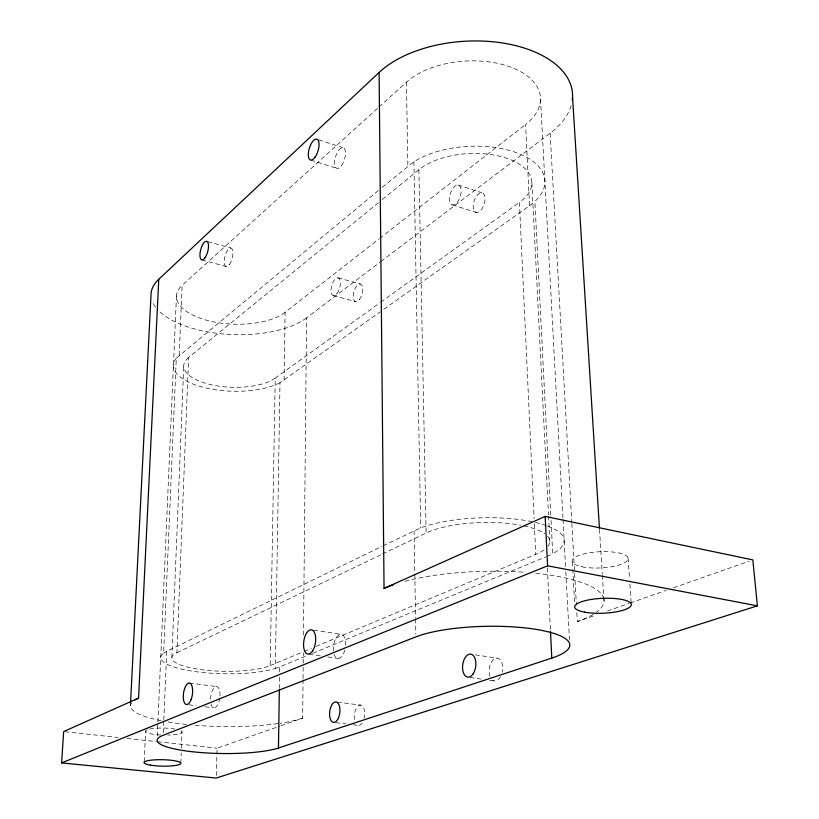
<?xml version="1.0" encoding="UTF-8"?>
<svg xmlns="http://www.w3.org/2000/svg" width="819" height="819" viewBox="0 0 819 819"><rect width="100%" height="100%" fill="white"/><g stroke="black" fill="none" stroke-linecap="round" stroke-linejoin="round"><path stroke-width="0.61" stroke-dasharray="4.09 3.07" d="M280.968 725.716L302.672 718.089L303.04 679.729M303.05 678.449L303.194 664.383M303.204 663.103L303.306 652.876M303.48 634.971L306.562 317.854L379.934 262.234M378.296 190.581L176.29 358.169L163.646 653.112A63.442 15.049 1.1 0 0 195.465 671.631A63.442 15.049 1.1 0 0 275.327 668.478L279.985 382.678L379.77 312.172M279.361 688.462L279.535 677.057M279.607 671.989L279.688 666.922L308.057 655.2M284.07 380.19L285.104 312.244L378.675 239.199M378.368 202.754L188.616 357.514L176.894 652.702A52.396 12.428 1.1 0 0 200.389 669.532A52.396 12.428 1.1 0 0 270.198 665.612L275.235 378.091L379.74 302.907M216.277 775.562L217.086 748.156L279.77 726.136M180.845 763.042L181.224 753.009M181.408 748.003L182.023 731.705M171.857 657.37L183.804 364.977M163.288 732.739L163.769 721.283M163.82 720.014L166.718 651.3L382.012 546.324M179.197 355.272L182.135 285.36L378.04 107.883M157.32 736.056L157.872 723.3M157.924 722.02L176.494 295.157M144.205 761.629L145.598 731.541M130.436 705.425L130.569 702.876M378.992 107.023L406.439 82.166A73.045 41.032 -3.5 0 1 509.602 66.708A73.045 41.032 -3.5 0 1 525.573 124.508L529.565 205.712L380.815 311.435M382.238 187.316L413.882 161.773A74.683 38.35 -3 0 1 513.626 151.72A74.683 38.35 -3 0 1 534.879 201.413L550.777 515.417M382.319 199.529L418.888 169.707A61.671 31.665 -3 0 1 505.855 157.954A61.671 31.665 -3 0 1 519.41 202.406L534.111 518.632M529.565 205.712L534.879 201.413M379.678 238.411L525.573 124.508M380.958 261.466L550.133 133.241A104.904 58.978 -3.5 0 0 571.355 104.801M380.774 302.16L519.41 202.406M163.646 653.112L166.718 651.3M383.159 545.771L420.72 527.866A81.808 24.898 -1.5 0 1 531.807 521.642M176.894 652.702L381.357 554.545M382.504 553.992L426.156 533.036A67.557 20.557 -1.5 0 1 520.741 525.235M546.805 556.48L552.712 553.705L550.839 516.687M270.198 665.612L303.102 651.832M304.279 651.34L311.333 648.382M316.032 646.416L535.769 554.34A67.557 20.557 -1.5 0 0 546.775 547.624M312.786 653.245L545.628 556.971M275.327 668.478L279.688 666.922M576.822 612.643L577.323 621.57L595.352 615.233M607.381 611.015L629.012 603.408M630.221 602.989L666.277 590.315M673.494 587.776L749.231 561.169M64.926 731.725L118.182 737.479M127.058 738.441L156.224 741.584M157.494 741.727L217.086 748.156M188.841 704.801L196.304 705.712M205.006 706.766L213.708 707.821M335.841 722.665L345.731 723.863M353.163 724.764L358.108 725.368M189.517 683.077L216.789 686.588M337.326 702.108L360.769 705.128M309.162 654.279L321.632 656.07M327.856 656.971L337.827 658.404M470.198 677.487L481.111 679.064M489.608 680.282L494.461 680.988M313.738 630.149L341.062 634.315M475.409 654.852L497.174 658.179M201.812 259.889L226.187 266.503M333.323 295.577L355.6 301.617M207.831 241.615L230.968 248.055M338.032 277.825L360.288 284.009M310.892 160.114L337.264 168.458M452.579 204.955L476.423 212.5M318.806 139.854L342.762 147.625M457.975 185.002L481.787 192.731M628.081 557.985L629.545 579.156M629.883 584.142L631.173 602.825M599.508 529.34L602.293 573.976M602.374 575.255L604.043 602.026M550.133 133.241L571.785 522.123M571.857 523.392L576.402 604.995M572.348 561.916L574.6 602.589M540.499 99.109L562.95 518.192M563.022 519.471L565.54 566.574M565.816 571.672L569.502 640.407M531.869 182.75L548.495 514.782M548.556 516.062L549.836 541.605M547.368 567.905L550.429 630.139M534.346 523.73L535.769 554.34M418.888 169.707L426.156 533.036M413.882 161.773L420.72 527.866M406.439 82.166L407.872 166.114M414.086 530.692L414.803 572.911M414.823 574.191L415.561 617.69M415.591 618.969L415.847 634.326M547.491 526.023A81.808 24.898 -1.5 0 1 552.712 553.705M535.534 522.471A81.808 24.898 -1.5 0 1 546.355 525.614M547.645 536.281A67.557 20.557 -1.5 0 1 548.116 546.089M524.068 525.911A67.557 20.557 -1.5 0 1 544.799 533.763M603.634 597.809A119.298 32.033 -1.3 0 1 596.263 612.366M593.294 614.332A119.298 32.033 -1.3 0 1 577.323 621.57M404.955 581.285A119.298 32.033 -1.3 0 1 524.61 572.266M535.78 573.249A119.298 32.033 -1.3 0 1 603.204 596.754M285.104 312.244A58.016 26.034 2.1 0 1 207.76 320.526A58.016 26.034 2.1 0 1 182.135 285.36M302.672 718.089A92.148 19.216 0.9 0 1 280.18 723.238M277.907 723.566A92.148 19.216 0.9 0 1 193.663 725.132M186.497 724.457A92.148 19.216 0.9 0 1 166.994 721.795M161.087 720.689A92.148 19.216 0.9 0 1 131.542 702.917M306.562 317.854A83.292 37.408 2.1 0 1 230.671 334.49A83.292 37.408 2.1 0 1 158.691 310.718M155.497 307.043A83.292 37.408 2.1 0 1 153.133 303.235M489.895 676.33A11.486 6.665 -82.9 0 1 495.475 658.374A11.486 6.665 -82.9 0 1 502.149 672.276M500.491 676.729A11.486 6.665 -82.9 0 1 492.792 680.394M354.381 719.512A10.207 5.17 -83.3 0 1 359.899 705.128A10.207 5.17 -83.3 0 1 364.26 717.884M362.121 723.054A10.207 5.17 -83.3 0 1 356.838 724.774M275.235 378.091A48.771 19.912 1.8 0 1 210.125 384.49A48.771 19.912 1.8 0 1 188.616 357.514M279.985 382.678A59.05 24.109 1.8 0 1 205.497 387.858A59.05 24.109 1.8 0 1 176.29 358.169M181.04 730.783A18.294 3.532 1.3 0 1 167.731 735.124M160.678 735.001A18.294 3.532 1.3 0 1 147.154 729.76M149.703 729.033A18.294 3.532 1.3 0 1 174.713 728.982M333.384 650.87A12.152 5.999 -81.7 0 1 339.506 634.571A12.152 5.999 -81.7 0 1 345.587 645.904M344.84 650.071A12.152 5.999 -81.7 0 1 339.455 658.169A12.152 5.999 -81.7 0 1 334.101 654.412M210.503 699.139A10.729 4.597 -82.2 0 1 216.011 686.609A10.729 4.597 -82.2 0 1 219.912 697.092M219.799 698.023A10.729 4.597 -82.2 0 1 215.571 707.34A10.729 4.597 -82.2 0 1 210.974 704.094M581.961 566.789A28.02 8.108 -2.7 0 0 627.692 560.124A28.02 8.108 -2.7 0 0 590.868 552.569A28.02 8.108 -2.7 0 0 581.961 566.789M359.244 299.723A9.111 4.238 -74.7 0 0 361.281 284.562A9.111 4.238 -74.7 0 0 353.368 294.175A9.111 4.238 -74.7 0 0 359.244 299.723M481.009 210.002A10.278 5.242 -71.7 0 0 483.077 193.212A10.278 5.242 -71.7 0 0 473.321 204.637A10.278 5.242 -71.7 0 0 481.009 210.002M229.494 264.383A9.531 3.726 -75.3 0 0 231.828 248.577A9.531 3.726 -75.3 0 0 224.457 258.876A9.531 3.726 -75.3 0 0 229.494 264.383M341.472 165.643A10.811 4.658 -72.9 0 0 343.898 148.065A10.811 4.658 -72.9 0 0 334.746 160.432A10.811 4.658 -72.9 0 0 341.472 165.643M336.916 293.642A9.183 4.156 -74.8 0 0 339.005 278.368A9.183 4.156 -74.8 0 0 331.183 288.093A9.183 4.156 -74.8 0 0 336.916 293.642M457.104 202.406A10.371 5.149 -71.9 0 0 459.234 185.483A10.371 5.149 -71.9 0 0 449.58 197.062A10.371 5.149 -71.9 0 0 457.104 202.406"/><path stroke-width="1.23" d="M278.45 748.003L551.801 658.087A83.886 20.424 -1.2 0 0 534.991 629.207A83.886 20.424 -1.2 0 0 415.888 636.885L163.186 735.278A64.681 12.203 0.9 0 0 192.485 751.76A64.681 12.203 0.9 0 0 278.45 748.003L279.34 689.731M135.176 699.866A92.148 19.216 0.9 0 1 138.554 698.116L158.773 279.269L379.105 72.451A104.904 58.978 -3.5 0 1 500.726 42.711A104.904 58.978 -3.5 0 1 572.256 100.379M130.569 702.876L151.085 293.458A83.292 37.408 2.1 0 1 158.773 279.269M379.105 72.451L384.05 588.411L545.167 516.41L752.835 559.899L757.391 605.845L216.206 778.05L61.609 762.919L63.657 731.592L138.554 698.116M61.609 762.919L547.594 565.816L757.391 605.845M572.553 97.051L599.426 528.071M545.167 516.41L547.594 565.816M550.491 631.408L551.801 658.087M384.05 588.411A119.298 32.033 -1.3 0 1 393.622 584.694M315.028 157.238A10.913 4.545 -73.1 0 0 317.516 139.517A10.913 4.545 -73.1 0 0 308.487 152.058A10.913 4.545 -73.1 0 0 315.028 157.238M205.057 257.729A9.603 3.624 -75.3 0 0 207.453 241.8A9.603 3.624 -75.3 0 0 200.194 252.232A9.603 3.624 -75.3 0 0 205.057 257.729M191.001 699.805A10.831 4.474 -82 0 0 189.517 683.077A10.831 4.474 -82 0 0 183.354 698.505A10.831 4.474 -82 0 0 191.001 699.805M312.612 650.89A12.285 5.866 -81.6 0 0 312.715 630.313A12.285 5.866 -81.6 0 0 303.552 644.604A12.285 5.866 -81.6 0 0 312.612 650.89M150.501 765.141A18.427 3.225 1.2 0 0 180.589 763.871A18.427 3.225 1.2 0 0 156.347 759.766A18.427 3.225 1.2 0 0 150.501 765.141M584.571 612.151A28.337 7.453 -2.4 0 0 630.845 606.04A28.337 7.453 -2.4 0 0 593.662 599.088A28.337 7.453 -2.4 0 0 584.571 612.151M338.431 717.976A10.299 5.078 -83.1 0 0 336.097 701.955A10.299 5.078 -83.1 0 0 329.74 716.553A10.299 5.078 -83.1 0 0 338.431 717.976M472.87 674.211A11.599 6.562 -82.7 0 0 472.215 654.668A11.599 6.562 -82.7 0 0 462.551 668.007A11.599 6.562 -82.7 0 0 472.87 674.211"/></g></svg>
